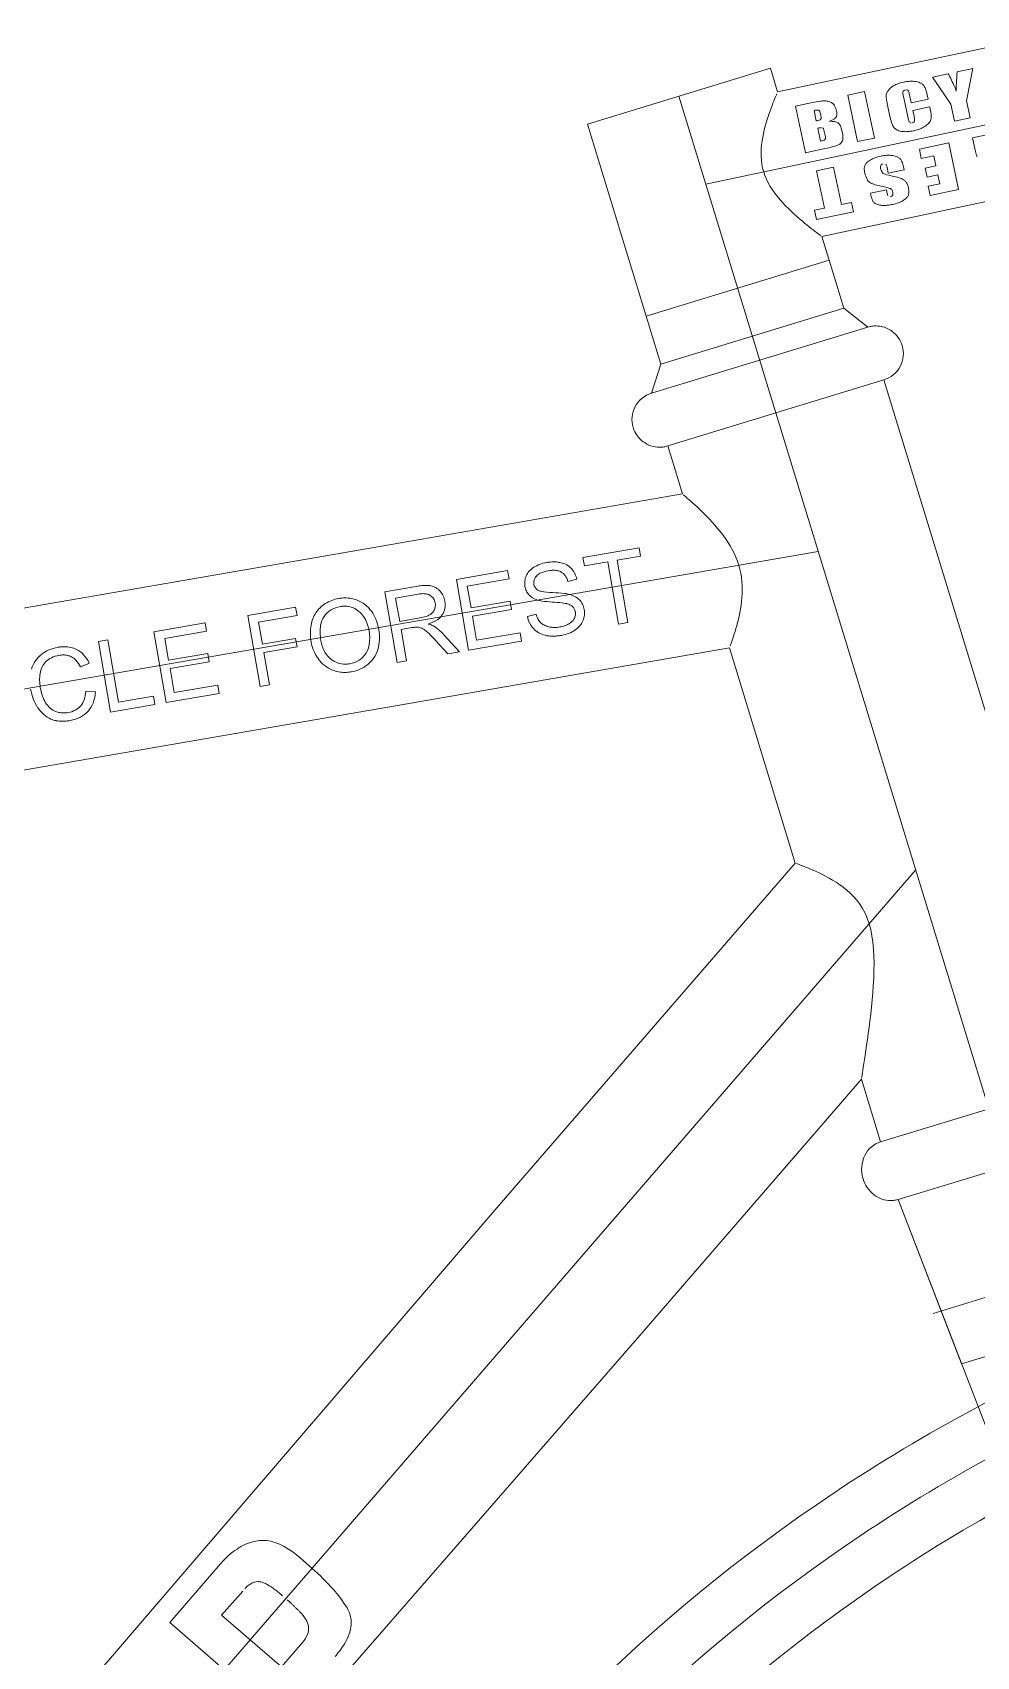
# Model space of a CAD drawing. Extents: x 3 to 469, y 9 to 280.
# Drawn here: x 276.6 to 329.5, y 173.6 to 264.8 of the extents above; entities that cross this region are included whole.
import ezdxf

# ---------------------------------------------------------------- set-up
doc = ezdxf.new("R2010")
doc.units = 0
doc.layers.add('Layer_1', color=7, linetype='Continuous', lineweight=0, true_color=0xffffff)

msp = doc.modelspace()

# ---------------------------------------------------------------- linework, layer by layer
at = {"layer": 'Layer_1', "color": 7, "true_color": 0xffffff}
for p, q in [((324.221, 262.73), (334.099, 264.83)), ((307.702, 259.681), (317.975, 262.822)), ((317.975, 262.822), (318.383, 261.489)), ((328.462, 262.618), (329.337, 262.804)), ((329.337, 262.804), (328.997, 260.989)), ((341.931, 262.17), (314.35, 256.308)), ((318.383, 261.489), (324.221, 262.73)), ((327.086, 262.326), (327.967, 262.513)), ((328.117, 260.802), (327.086, 262.326)), ((312.839, 261.252), (318.28, 243.455)), ((318.123, 260.855), (318.17, 260.973)), ((318.17, 260.973), (318.212, 261.079)), ((318.212, 261.079), (318.251, 261.174)), ((318.251, 261.174), (318.285, 261.257)), ((318.285, 261.257), (318.315, 261.327)), ((318.315, 261.327), (318.339, 261.385)), ((322.317, 261.312), (323.264, 261.513)), ((322.873, 258.696), (322.317, 261.312)), ((323.264, 261.513), (323.82, 258.897)), ((325.447, 261.239), (325.705, 260.023)), ((325.883, 260.876), (325.786, 261.333)), ((326.837, 261.079), (325.883, 260.876)), ((326.784, 261.329), (326.837, 261.079)), ((328.997, 260.989), (329.199, 260.041)), ((317.796, 259.934), (317.853, 260.11)), ((317.853, 260.11), (317.91, 260.278)), ((317.91, 260.278), (317.967, 260.437)), ((317.967, 260.437), (318.021, 260.586)), ((318.021, 260.586), (318.074, 260.726)), ((318.074, 260.726), (318.123, 260.855)), ((319.386, 260.689), (320.333, 260.89)), ((319.942, 258.073), (319.386, 260.689)), ((320.428, 260.442), (320.552, 259.86)), ((324.702, 260.058), (324.54, 260.82)), ((325.974, 260.45), (326.927, 260.652)), ((326.044, 260.122), (325.974, 260.45)), ((326.927, 260.652), (326.949, 260.549)), ((328.318, 259.853), (328.117, 260.802)), ((329.199, 260.041), (328.318, 259.853)), ((310.999, 248.895), (307.702, 259.681)), ((317.545, 258.95), (317.587, 259.158)), ((317.587, 259.158), (317.635, 259.361)), ((317.635, 259.361), (317.686, 259.559)), ((317.686, 259.559), (317.74, 259.75)), ((317.74, 259.75), (317.796, 259.934)), ((320.638, 259.455), (320.794, 258.723)), ((321.056, 259.035), (321.004, 259.276)), ((321.973, 259.401), (322.024, 259.16)), ((317.453, 258.087), (317.462, 258.306)), ((317.462, 258.306), (317.481, 258.523)), ((317.481, 258.523), (317.509, 258.738)), ((317.509, 258.738), (317.545, 258.95)), ((321.04, 258.307), (319.942, 258.073)), ((323.82, 258.897), (322.873, 258.696)), ((326.34, 258.28), (327.987, 258.63)), ((326.451, 257.754), (326.34, 258.28)), ((327.987, 258.63), (328.543, 256.014)), ((329.325, 258.914), (330.212, 259.103)), ((329.472, 258.225), (329.325, 258.914)), ((317.456, 257.867), (317.453, 258.087)), ((317.471, 257.648), (317.456, 257.867)), ((317.5, 257.43), (317.471, 257.648)), ((317.543, 257.213), (317.5, 257.43)), ((327.151, 257.903), (326.451, 257.754)), ((326.676, 257.203), (327.273, 257.33)), ((327.273, 257.33), (327.151, 257.903)), ((317.601, 256.999), (317.543, 257.213)), ((317.673, 256.788), (317.601, 256.999)), ((317.76, 256.581), (317.673, 256.788)), ((317.86, 256.378), (317.76, 256.581)), ((320.575, 257.055), (321.528, 257.257)), ((321.02, 254.96), (320.575, 257.055)), ((321.528, 257.257), (321.973, 255.163)), ((324.596, 256.927), (324.528, 257.246)), ((325.483, 257.116), (324.596, 256.927)), ((325.446, 257.288), (325.483, 257.116)), ((335.858, 256.556), (325.98, 254.456)), ((326.782, 256.703), (326.676, 257.203)), ((327.379, 256.83), (326.782, 256.703)), ((327.485, 256.334), (327.379, 256.83)), ((317.972, 256.179), (317.86, 256.378)), ((318.095, 255.985), (317.972, 256.179)), ((318.229, 255.796), (318.095, 255.985)), ((318.37, 255.613), (318.229, 255.796)), ((318.519, 255.435), (318.37, 255.613)), ((323.601, 255.793), (324.488, 255.981)), ((323.623, 255.689), (323.601, 255.793)), ((324.488, 255.981), (324.529, 255.787)), ((326.845, 256.198), (327.485, 256.334)), ((326.956, 255.677), (326.845, 256.198)), ((328.543, 256.014), (326.956, 255.677)), ((318.672, 255.264), (318.519, 255.435)), ((318.828, 255.098), (318.672, 255.264)), ((318.987, 254.938), (318.828, 255.098)), ((319.145, 254.786), (318.987, 254.938)), ((319.303, 254.639), (319.145, 254.786)), ((319.457, 254.5), (319.303, 254.639)), ((320.453, 254.84), (321.02, 254.96)), ((320.564, 254.318), (320.453, 254.84)), ((322.645, 254.761), (320.564, 254.318)), ((321.973, 255.163), (322.534, 255.282)), ((322.534, 255.282), (322.645, 254.761)), ((319.609, 254.368), (319.457, 254.5)), ((319.755, 254.244), (319.609, 254.368)), ((319.896, 254.126), (319.755, 254.244)), ((320.029, 254.017), (319.896, 254.126)), ((320.156, 253.916), (320.029, 254.017)), ((320.273, 253.822), (320.156, 253.916)), ((320.382, 253.737), (320.273, 253.822)), ((320.48, 253.661), (320.382, 253.737)), ((320.569, 253.593), (320.48, 253.661)), ((325.98, 254.456), (320.866, 253.369)), ((320.646, 253.534), (320.569, 253.593)), ((320.712, 253.484), (320.646, 253.534)), ((320.767, 253.442), (320.712, 253.484)), ((320.81, 253.41), (320.767, 253.442)), ((320.866, 253.369), (321.273, 252.036)), ((321.273, 252.036), (310.999, 248.895)), ((321.273, 252.036), (322.097, 249.34)), ((322.097, 249.34), (311.824, 246.199)), ((322.097, 249.34), (323.44, 248.276)), ((311.824, 246.199), (310.999, 248.895)), ((311.306, 244.566), (323.44, 248.276)), ((311.306, 244.566), (311.824, 246.199)), ((312.213, 241.599), (324.347, 245.309)), ((324.347, 245.309), (336.3, 206.21)), ((318.28, 243.455), (330.233, 204.356)), ((313.037, 238.903), (312.213, 241.599)), ((295.394, 235.842), (313.037, 238.903)), ((313.092, 238.857), (313.134, 238.821)), ((313.134, 238.821), (313.188, 238.775)), ((313.188, 238.775), (313.254, 238.718)), ((313.254, 238.718), (313.33, 238.652)), ((313.33, 238.652), (313.417, 238.576)), ((313.417, 238.576), (313.514, 238.49)), ((313.514, 238.49), (313.62, 238.395)), ((313.62, 238.395), (313.736, 238.29)), ((313.736, 238.29), (313.859, 238.177)), ((313.859, 238.177), (313.989, 238.054)), ((313.989, 238.054), (314.125, 237.923)), ((314.125, 237.923), (314.267, 237.784)), ((314.267, 237.784), (314.413, 237.637)), ((314.413, 237.637), (314.562, 237.481)), ((314.562, 237.481), (314.713, 237.318)), ((314.713, 237.318), (314.864, 237.148)), ((314.864, 237.148), (315.015, 236.971)), ((315.015, 236.971), (315.164, 236.788)), ((315.164, 236.788), (315.31, 236.598)), ((315.31, 236.598), (315.45, 236.402)), ((315.45, 236.402), (315.585, 236.201)), ((174.287, 210.281), (320.658, 235.675)), ((189.484, 217.467), (295.394, 235.842)), ((307.453, 235.333), (310.604, 235.88)), ((310.686, 235.411), (309.37, 235.183)), ((310.604, 235.88), (310.686, 235.411)), ((315.585, 236.201), (315.712, 235.995)), ((315.712, 235.995), (315.831, 235.784)), ((315.831, 235.784), (315.94, 235.569)), ((315.94, 235.569), (316.038, 235.349)), ((300.349, 234.101), (303.227, 234.6)), ((303.227, 234.6), (303.308, 234.131)), ((307.534, 234.864), (307.453, 235.333)), ((308.845, 235.092), (307.534, 234.864)), ((309.454, 231.584), (308.845, 235.092)), ((309.37, 235.183), (309.979, 231.676)), ((316.038, 235.349), (316.125, 235.127)), ((316.125, 235.127), (316.201, 234.902)), ((316.201, 234.902), (316.264, 234.675)), ((316.264, 234.675), (316.315, 234.446)), ((296.336, 233.405), (298.099, 233.71)), ((301.039, 230.125), (300.349, 234.101)), ((303.308, 234.131), (300.96, 233.724)), ((300.96, 233.724), (301.171, 232.508)), ((307.106, 234.119), (306.609, 233.993)), ((316.315, 234.446), (316.353, 234.217)), ((316.353, 234.217), (316.38, 233.987)), ((316.38, 233.987), (316.396, 233.758)), ((316.396, 233.758), (316.401, 233.531)), ((297.026, 229.428), (296.336, 233.405)), ((298.197, 233.276), (296.938, 233.057)), ((296.938, 233.057), (297.166, 231.742)), ((301.171, 232.508), (303.367, 232.889)), ((303.367, 232.889), (303.449, 232.421)), ((316.364, 232.864), (316.336, 232.65)), ((316.384, 233.083), (316.364, 232.864)), ((316.397, 233.305), (316.384, 233.083)), ((316.401, 233.531), (316.397, 233.305)), ((288.638, 232.069), (291.32, 232.534)), ((289.328, 228.093), (288.638, 232.069)), ((291.402, 232.066), (289.244, 231.691)), ((291.32, 232.534), (291.402, 232.066)), ((297.166, 231.742), (298.299, 231.939)), ((303.449, 232.421), (301.252, 232.04)), ((301.252, 232.04), (301.487, 230.685)), ((304.337, 232.011), (304.824, 232.141)), ((316.181, 231.854), (316.135, 231.673)), ((316.225, 232.043), (316.181, 231.854)), ((316.266, 232.239), (316.225, 232.043)), ((316.303, 232.442), (316.266, 232.239)), ((316.336, 232.65), (316.303, 232.442)), ((283.371, 231.155), (286.249, 231.655)), ((284.06, 227.179), (283.371, 231.155)), ((286.33, 231.186), (283.982, 230.778)), ((286.249, 231.655), (286.33, 231.186)), ((289.244, 231.691), (289.458, 230.459)), ((297.857, 231.392), (297.245, 231.286)), ((297.245, 231.286), (297.552, 229.519)), ((299.652, 230.997), (300.529, 230.036)), ((301.487, 230.685), (303.927, 231.108)), ((303.927, 231.108), (304.008, 230.64)), ((309.979, 231.676), (309.454, 231.584)), ((315.909, 230.911), (315.868, 230.79)), ((315.951, 231.043), (315.909, 230.911)), ((315.996, 231.185), (315.951, 231.043)), ((316.042, 231.338), (315.996, 231.185)), ((316.089, 231.501), (316.042, 231.338)), ((316.135, 231.673), (316.089, 231.501)), ((280.25, 230.614), (280.775, 230.705)), ((280.94, 226.638), (280.25, 230.614)), ((280.775, 230.705), (281.384, 227.197)), ((283.982, 230.778), (284.192, 229.563)), ((284.192, 229.563), (286.389, 229.944)), ((286.389, 229.944), (286.47, 229.475)), ((289.458, 230.459), (291.325, 230.782)), ((291.406, 230.314), (289.54, 229.99)), ((289.54, 229.99), (289.853, 228.184)), ((291.325, 230.782), (291.406, 230.314)), ((315.679, 230.261), (296.926, 227.007)), ((299.87, 229.922), (299.196, 230.659)), ((300.529, 230.036), (299.87, 229.922)), ((304.008, 230.64), (301.039, 230.125)), ((319.376, 218.169), (315.679, 230.261)), ((315.74, 230.427), (315.719, 230.368)), ((315.767, 230.499), (315.74, 230.427)), ((315.797, 230.584), (315.767, 230.499)), ((315.831, 230.681), (315.797, 230.584)), ((315.868, 230.79), (315.831, 230.681)), ((279.743, 229.403), (279.247, 229.192)), ((286.47, 229.475), (284.274, 229.094)), ((284.274, 229.094), (284.509, 227.74)), ((297.552, 229.519), (297.026, 229.428)), ((284.509, 227.74), (286.948, 228.163)), ((286.948, 228.163), (287.03, 227.694)), ((289.853, 228.184), (289.328, 228.093)), ((279.546, 227.831), (280.094, 227.792)), ((281.384, 227.197), (283.342, 227.537)), ((283.342, 227.537), (283.423, 227.068)), ((287.03, 227.694), (284.06, 227.179)), ((296.926, 227.007), (191.017, 208.633)), ((283.423, 227.068), (280.94, 226.638)), ((302.513, 198.656), (319.376, 218.169)), ((319.442, 218.145), (319.493, 218.126)), ((319.493, 218.126), (319.558, 218.101)), ((319.558, 218.101), (319.637, 218.07)), ((319.637, 218.07), (319.73, 218.034)), ((210.505, 83.974), (326.132, 217.772)), ((319.73, 218.034), (319.836, 217.992)), ((319.836, 217.992), (319.955, 217.944)), ((319.955, 217.944), (320.085, 217.89)), ((320.085, 217.89), (320.227, 217.83)), ((320.227, 217.83), (320.38, 217.763)), ((320.38, 217.763), (320.543, 217.689)), ((320.543, 217.689), (320.715, 217.609)), ((320.715, 217.609), (320.895, 217.521)), ((320.895, 217.521), (321.081, 217.425)), ((321.081, 217.425), (321.274, 217.321)), ((321.274, 217.321), (321.471, 217.208)), ((321.471, 217.208), (321.671, 217.084)), ((321.671, 217.084), (321.872, 216.95)), ((321.872, 216.95), (322.072, 216.805)), ((322.072, 216.805), (322.271, 216.646)), ((322.271, 216.646), (322.465, 216.473)), ((322.465, 216.473), (322.652, 216.285)), ((322.652, 216.285), (322.831, 216.079)), ((322.831, 216.079), (322.999, 215.856)), ((322.999, 215.856), (323.154, 215.612)), ((323.154, 215.612), (323.294, 215.348)), ((323.294, 215.348), (323.418, 215.062)), ((323.418, 215.062), (323.524, 214.755)), ((323.524, 214.755), (323.612, 214.427)), ((323.612, 214.427), (323.682, 214.079)), ((323.682, 214.079), (323.735, 213.713)), ((323.735, 213.713), (323.771, 213.332)), ((323.771, 213.332), (323.792, 212.938)), ((323.792, 212.938), (323.799, 212.534)), ((323.78, 211.71), (323.757, 211.295)), ((323.794, 212.124), (323.78, 211.71)), ((323.799, 212.534), (323.794, 212.124)), ((323.727, 210.882), (323.691, 210.474)), ((323.757, 211.295), (323.727, 210.882)), ((323.651, 210.074), (323.608, 209.683)), ((323.691, 210.474), (323.651, 210.074)), ((323.564, 209.304), (323.518, 208.939)), ((323.608, 209.683), (323.564, 209.304)), ((323.426, 208.258), (323.382, 207.944)), ((323.472, 208.59), (323.426, 208.258)), ((323.518, 208.939), (323.472, 208.59)), ((323.26, 207.13), (323.225, 206.905)), ((323.298, 207.379), (323.26, 207.13)), ((323.339, 207.651), (323.298, 207.379)), ((323.382, 207.944), (323.339, 207.651)), ((323.122, 206.254), (323.106, 206.158)), ((323.142, 206.378), (323.122, 206.254)), ((323.166, 206.528), (323.142, 206.378)), ((323.194, 206.704), (323.166, 206.528)), ((323.225, 206.905), (323.194, 206.704)), ((336.3, 206.21), (324.166, 202.5)), ((323.086, 206.033), (310.642, 191.632)), ((324.166, 202.5), (323.086, 206.033)), ((323.106, 206.158), (323.095, 206.089)), ((325.156, 199.265), (337.29, 202.975)), ((328.715, 190.034), (325.156, 199.265)), ((332.275, 180.802), (325.156, 199.265)), ((215.913, 97.756), (302.513, 198.656)), ((339.245, 196.579), (327.111, 192.869)), ((340.175, 193.537), (328.715, 190.034)), ((310.642, 191.632), (223.359, 91.322)), ((291.533, 179.177), (292.254, 178.536)), ((284.254, 175.498), (287.086, 178.775)), ((288.355, 177.265), (287.169, 175.914)), ((290.592, 176.991), (290.391, 177.165)), ((291.089, 176.561), (290.842, 176.775)), ((290.514, 170.088), (284.254, 175.498)), ((287.169, 175.914), (290.529, 173.01)), ((290.529, 173.01), (291.705, 174.37))]:
    msp.add_line(p, q, dxfattribs=at)
for centre, radius, start, end in [((325.651, 260.541), 1.497, 109.86311, 119.56045), ((325.915, 259.81), 2.275, 101.99807, 109.86311), ((326.024, 259.296), 2.8, 96.65044, 101.99965), ((325.909, 260.277), 1.812, 90, 96.65044), ((325.909, 260.568), 1.521, 84.87784, 90), ((325.941, 260.918), 1.17, 79.03688, 84.87784), ((325.964, 261.039), 1.047, 62.98073, 79.03107), ((326.244, 261.588), 0.43, 37.82499, 62.98073), ((311.537, 254.122), 18.448, 24.54865, 27.05264), ((334.917, 261.688), 6.503, 177.5478, 181.37476), ((343.133, 261.336), 14.727, 175.00498, 177.5478), ((321.661, 254.643), 6.387, 97.87032, 101.99969), ((321.028, 259.226), 1.76, 90, 97.87032), ((321.027, 260.164), 0.823, 73.5663, 89.96), ((321.081, 260.348), 0.631, 54.8201, 73.5663), ((324.879, 261.259), 0.402, 161.03321, 181.10779), ((325.615, 261.271), 1.139, 181.03004, 188.34388), ((328.98, 261.765), 4.54, 188.34388, 192.005), ((325.176, 261.157), 0.716, 146.01998, 161.03321), ((325.177, 261.156), 0.718, 130.94253, 146.0734), ((325.536, 260.742), 1.266, 119.56303, 130.94253), ((325.609, 261.455), 0.193, 165.32295, 185.35013), ((327.124, 261.596), 1.715, 185.35013, 192.04465), ((325.504, 261.482), 0.0841, 123.81132, 165.43507), ((325.622, 261.306), 0.297, 102.00861, 123.81132), ((325.622, 261.451), 0.152, 70.59429, 90), ((325.605, 261.482), 0.135, 18.93745, 43.32321), ((324.173, 260.99), 1.649, 11.99787, 18.93745), ((326.064, 261.449), 0.658, 20.87769, 37.81729), ((324.45, 260.833), 2.386, 12.00692, 20.87769), ((326.389, 260.906), 2.121, 17.15898, 24.54865), ((320.943, 258.021), 2.476, 98.65895, 102.00701), ((320.627, 260.102), 0.371, 90, 98.65895), ((320.629, 260.346), 0.126, 64.50236, 87.84753), ((320.617, 260.322), 0.153, 43.34323, 64.50236), ((320.615, 260.32), 0.155, 22.05096, 43.32426), ((320.119, 260.12), 0.69, 12.006, 22.05096), ((319.145, 259.912), 1.686, 4.10662, 12.02515), ((321.195, 260.51), 0.433, 28.03392, 54.82395), ((321.377, 260.267), 0.348, 301.10134, 323.42805), ((320.523, 260.152), 1.194, 12.00268, 28.03392), ((321.461, 260.204), 0.243, 323.42805, 354.16877), ((320.995, 260.252), 0.712, 354.16877, 11.99514), ((327.249, 260.599), 2.604, 192.00113, 200.61554), ((324.287, 259.748), 1.797, 5.10826, 12.04068), ((324.007, 259.923), 3.008, 4.21035, 12.00468), ((326.389, 260.099), 0.619, 346.98041, 4.21035), ((321.473, 256.589), 3.398, 104.56769, 105.71358), ((321.027, 257.428), 2.065, 97.0788, 100.85197), ((320.545, 260.371), 0.496, 281.998, 297.55578), ((320.845, 258.894), 0.587, 90, 97.0788), ((320.73, 260.015), 0.0947, 297.55578, 333.64795), ((320.711, 260.024), 0.116, 333.63652, 4.10662), ((320.877, 259.396), 0.0826, 25.27453, 64.8225), ((320.312, 259.129), 0.707, 11.9996, 25.27453), ((320.668, 261.441), 1.72, 291.10652, 301.10134), ((321.373, 258.545), 1.294, 78.03697, 90), ((321.563, 259.442), 0.377, 55.76795, 78.03697), ((321.574, 259.458), 0.357, 29.32862, 55.7715), ((321.169, 259.231), 0.822, 11.99633, 29.32862), ((320.778, 258.895), 1.274, 0, 11.99893), ((325.508, 259.944), 0.744, 200.61554, 216.76853), ((325.278, 259.773), 0.457, 216.77008, 242.16043), ((325.495, 260.183), 0.922, 242.16043, 259.9661), ((325.539, 260.432), 1.175, 259.95403, 265.30895), ((325.569, 260.787), 1.53, 265.30895, 270), ((325.569, 261.097), 1.84, 270, 276.70331), ((327.251, 260.352), 1.58, 191.99638, 198.94135), ((325.93, 259.898), 0.183, 198.94135, 219.41655), ((325.44, 262.189), 2.94, 276.70331, 282.00508), ((325.879, 259.905), 0.159, 248.88682, 270), ((325.896, 259.987), 0.238, 282.00238, 305.19826), ((325.978, 259.87), 0.095, 305.19826, 342.28235), ((325.611, 261.388), 2.121, 281.99713, 292.83065), ((325.909, 259.893), 0.167, 342.26532, 5.10826), ((325.95, 260.582), 1.247, 292.83065, 306.97812), ((326.001, 260.515), 1.162, 306.98023, 321.87339), ((326.59, 260.052), 0.413, 321.87339, 346.97837), ((320.484, 260.042), 1.355, 283.20321, 291.8906), ((320.937, 258.916), 0.142, 291.8906, 318.99558), ((319.089, 267.482), 9.38, 282.00105, 285.56866), ((320.971, 258.887), 0.0969, 319.0133, 356.80177), ((320.483, 258.914), 0.585, 356.80177, 11.95142), ((321.324, 259.462), 1.055, 285.56866, 296.22057), ((321.532, 259.04), 0.585, 296.22481, 314.73343), ((321.69, 258.88), 0.36, 314.73343, 338.39087), ((321.648, 258.895), 0.405, 338.62219, 0), ((334.576, 259.309), 5.218, 191.995, 195.5583), ((323.657, 257.205), 0.408, 157.42815, 179.58757), ((323.637, 257.213), 0.387, 134.1611, 157.44075), ((324.206, 256.627), 1.203, 121.02732, 134.1611), ((324.368, 256.359), 1.517, 110.40752, 121.0241), ((324.682, 255.515), 2.417, 102.00174, 110.40752), ((324.324, 257.282), 0.164, 151.95753, 175.9411), ((324.719, 255.342), 2.594, 96.5386, 102.0006), ((324.296, 257.297), 0.132, 122.80288, 151.98824), ((324.363, 257.193), 0.256, 101.98741, 122.80288), ((324.629, 256.12), 1.811, 90, 96.5386), ((324.385, 257.343), 0.108, 22.81374, 52.02443), ((323.773, 257.086), 0.772, 12.00603, 22.81374), ((324.629, 256.344), 1.587, 85.77008, 90), ((324.649, 256.604), 1.326, 81.14364, 85.77008), ((324.693, 256.891), 1.035, 65.32708, 81.14221), ((324.961, 257.473), 0.395, 39.59362, 65.32708), ((324.793, 257.335), 0.612, 22.52548, 39.5992), ((323.878, 256.955), 1.604, 11.99935, 22.52548), ((329.808, 257.982), 0.269, 195.5583, 211.30125), ((324.538, 257.199), 1.289, 179.58757, 191.99577), ((324.592, 257.21), 1.344, 192.00515, 208.21377), ((323.835, 256.804), 0.485, 208.21377, 235.37497), ((324.016, 257.093), 0.826, 236.42442, 253.28634), ((324.524, 257.268), 0.364, 175.9411, 191.98967), ((324.978, 257.364), 0.828, 191.99723, 207.64342), ((324.393, 257.058), 0.168, 207.64342, 242.7871), ((324.595, 257.456), 0.615, 243.01005, 254.03831), ((326.357, 263.616), 7.022, 254.03831, 257.29722), ((322.501, 246.969), 10.066, 74.43361, 76.72118), ((324.869, 255.47), 1.241, 67.91645, 74.43361), ((325.113, 256.072), 0.592, 54.43928, 67.90777), ((325.025, 255.949), 0.744, 42.43152, 54.43928), ((325.2, 256.109), 0.507, 24.96875, 42.41695), ((325.26, 256.037), 1.674, 192.00128, 202.77421), ((325.744, 262.847), 6.834, 253.28634, 259.12997), ((324.125, 254.441), 1.727, 70.90316, 78.99317), ((325.242, 255.938), 0.728, 191.99305, 202.75932), ((324.625, 255.884), 0.2, 46.97936, 70.90316), ((324.672, 255.826), 0.224, 282.00315, 302.90736), ((324.629, 255.88), 0.2, 25.97787, 48.67726), ((324.719, 255.754), 0.138, 302.90736, 329.58951), ((324.334, 255.736), 0.528, 12.06497, 25.97787), ((324.714, 255.757), 0.144, 329.61003, 355.53767), ((324.506, 255.773), 0.353, 355.53767, 12.0231), ((324.895, 256.261), 1.027, 299.81439, 313.87729), ((325.265, 255.877), 0.494, 313.87729, 334.21647), ((324.831, 255.937), 0.913, 11.99016, 24.96875), ((325.336, 255.843), 0.416, 334.21668, 358.19321), ((324.511, 255.869), 1.24, 358.19321, 12.00542), ((324.078, 255.541), 0.391, 202.77421, 225.15937), ((324.046, 255.509), 0.347, 225.15207, 250.15413), ((324.318, 256.262), 1.148, 250.15413, 263.81642), ((324.347, 256.527), 1.413, 263.83608, 267.03695), ((324.359, 256.762), 1.649, 267.03695, 270), ((324.359, 257.006), 1.893, 270, 276.62494), ((324.245, 257.988), 2.881, 276.62494, 281.99418), ((324.308, 257.688), 2.574, 282.00058, 289.63053), ((324.688, 256.623), 1.444, 289.63053, 299.82299), ((323.898, 246.777), 1.567, 98.54121, 107.00211), ((323.894, 246.806), 1.538, 90, 98.54121), ((323.894, 246.795), 1.549, 53.48007, 90), ((323.892, 246.792), 1.552, 17.00275, 53.48007), ((323.893, 246.793), 1.551, 286.99844, 17.00419), ((311.759, 243.083), 1.551, 107.00025, 196.99986), ((311.761, 243.083), 1.552, 196.99769, 233.47883), ((311.759, 243.081), 1.549, 233.47883, 270), ((311.759, 243.069), 1.538, 270, 278.54123), ((311.754, 243.1), 1.568, 278.54123, 286.9989), ((305.141, 233.93), 0.947, 138.35074, 156.82167), ((305.375, 233.722), 1.26, 122.35369, 138.35074), ((305.623, 233.331), 1.723, 110.46316, 122.35598), ((305.775, 232.922), 2.16, 99.84495, 110.46316), ((305.833, 232.719), 1.898, 99.84225, 114.00233), ((305.854, 232.466), 2.622, 95.17635, 99.84095), ((305.856, 232.583), 2.036, 95.3402, 99.84447), ((305.81, 232.957), 2.129, 90, 95.17635), ((305.802, 233.167), 1.449, 90, 95.3402), ((305.802, 233.498), 1.119, 77.02872, 90), ((305.81, 233.158), 1.929, 83.72413, 90), ((305.842, 233.448), 1.636, 76.90981, 83.72413), ((305.901, 233.926), 0.679, 60.3521, 77.02872), ((305.918, 233.777), 1.299, 60.91872, 76.91003), ((305.904, 233.933), 0.671, 35.44178, 60.35122), ((306.045, 234.006), 1.037, 43.00696, 60.91872), ((305.953, 233.92), 1.163, 26.9588, 43.01386), ((298.88, 229.206), 4.571, 95.72489, 99.84086), ((298.66, 231.403), 2.364, 90, 95.72489), ((298.66, 232.006), 1.76, 85.1352, 90), ((298.718, 232.693), 1.071, 78.89822, 85.1352), ((298.76, 232.906), 0.854, 59.38156, 78.89259), ((298.698, 232.801), 0.976, 41.14352, 59.38156), ((305.212, 233.885), 1.029, 173.14001, 189.83858), ((305.259, 233.879), 1.076, 156.81498, 173.14001), ((305.173, 233.878), 0.988, 189.84994, 205.52353), ((305.165, 233.917), 0.476, 162.22196, 189.84425), ((305.189, 233.921), 0.501, 189.83842, 213.5425), ((305.327, 233.865), 0.646, 138.57518, 162.22196), ((305.158, 233.9), 0.463, 213.5425, 238.20866), ((305.32, 233.871), 0.637, 114.00233, 138.56732), ((305.581, 233.703), 1.068, 15.75184, 35.44178), ((305.804, 233.844), 1.331, 11.95751, 26.9588), ((293.915, 231.265), 1.744, 122.09461, 146.43425), ((294.094, 230.98), 2.081, 99.84114, 122.09461), ((294.123, 230.813), 2.25, 95.05994, 99.84709), ((294.102, 231.048), 2.014, 90, 95.05994), ((294.102, 231.168), 1.894, 79.49582, 90), ((294.112, 231.223), 1.838, 68.83397, 79.49582), ((294.142, 231.3), 1.756, 52.28521, 68.83868), ((294.094, 231.237), 1.835, 36.09327, 52.28521), ((298.535, 231.324), 1.981, 95.3866, 99.83937), ((298.476, 231.948), 1.354, 90, 95.3866), ((298.476, 232.298), 1.004, 76.40401, 90), ((298.582, 232.735), 0.554, 58.06725, 76.40401), ((298.552, 232.688), 0.61, 33.55767, 58.05734), ((298.518, 232.665), 0.651, 9.84255, 33.55767), ((298.52, 232.666), 0.649, 353.20188, 9.84074), ((298.584, 232.701), 1.128, 25.18562, 41.14383), ((298.501, 232.662), 1.22, 9.84232, 25.18562), ((298.608, 232.681), 1.11, 348.82718, 9.8395), ((305.094, 233.84), 0.901, 205.52353, 221.94526), ((305.074, 233.822), 0.874, 221.95374, 238.90727), ((305.314, 234.221), 1.339, 238.90727, 252.58482), ((305.345, 234.233), 1.361, 251.47342, 261.94458), ((305.188, 233.936), 0.51, 237.41414, 260.28776), ((306.014, 238.763), 5.407, 260.28776, 267.27105), ((306.16, 239.989), 7.173, 261.94458, 266.50043), ((304.745, 216.843), 16.015, 84.45357, 86.50042), ((305.219, 222.066), 11.309, 83.89728, 87.2736), ((306.147, 231.285), 1.506, 77.77496, 84.45357), ((306.231, 231.534), 1.787, 75.39702, 83.89728), ((306.225, 231.549), 1.231, 66.47631, 78.74078), ((306.268, 231.716), 1.601, 61.44998, 75.02322), ((306.503, 232.187), 0.535, 47.8365, 66.47631), ((306.581, 232.292), 0.946, 43.76633, 61.44998), ((306.584, 232.294), 0.943, 26.07878, 43.76223), ((306.426, 232.217), 1.118, 9.85007, 26.07878), ((293.915, 231.265), 1.744, 146.43492, 170.92726), ((293.769, 231.397), 1.052, 143.42199, 172.37357), ((294.062, 231.179), 1.417, 121.66592, 143.42259), ((294.058, 231.186), 1.408, 99.84287, 121.66592), ((294.08, 231.06), 1.536, 95.04498, 99.83938), ((294.067, 231.209), 1.388, 90, 95.04498), ((294.067, 231.288), 1.309, 78.82445, 90), ((294.068, 231.293), 1.303, 67.62534, 78.82445), ((294.099, 231.368), 1.222, 50.31578, 67.62578), ((293.999, 231.248), 1.378, 34.02657, 50.31578), ((293.72, 231.06), 1.714, 20.75497, 34.02687), ((293.84, 231.052), 2.149, 22.13425, 36.08855), ((293.269, 230.82), 2.765, 9.83949, 22.13425), ((297.824, 234.676), 2.778, 279.84218, 287.31987), ((298.359, 232.96), 0.981, 287.31987, 299.92213), ((298.148, 233.556), 2.057, 287.60897, 303.39461), ((298.508, 232.701), 0.682, 299.92586, 317.60823), ((298.594, 232.623), 0.566, 317.60823, 337.0358), ((298.483, 232.67), 0.686, 337.02414, 353.20188), ((298.752, 232.639), 0.959, 303.39461, 326.6019), ((298.722, 232.658), 0.994, 326.60526, 348.82718), ((305.736, 232.286), 1.426, 191.09965, 206.79843), ((306.203, 232.55), 1.439, 196.5479, 208.35231), ((305.69, 232.273), 0.855, 208.35231, 223.68342), ((306.175, 232.44), 0.968, 300.98466, 315.41376), ((306.524, 232.21), 0.504, 28.27661, 47.84231), ((306.448, 232.171), 0.585, 315.41376, 334.0074), ((306.468, 232.18), 0.567, 9.83806, 28.27661), ((306.421, 232.184), 0.615, 333.99643, 351.62354), ((306.46, 232.178), 0.576, 351.62354, 9.8461), ((306.431, 232.211), 1.107, 319.81282, 336.97181), ((306.352, 232.244), 1.192, 336.97378, 352.91254), ((306.485, 232.228), 1.058, 352.91254, 9.83887), ((295.063, 231.082), 2.906, 170.92726, 189.83994), ((295.551, 231.158), 2.85, 172.37357, 189.84438), ((292.956, 230.77), 2.532, 9.84307, 20.75497), ((293.099, 230.795), 2.386, 351.91246, 9.84339), ((293.315, 230.828), 2.718, 357.16836, 9.8461), ((298.446, 227.997), 3.447, 96.62242, 99.8414), ((298.143, 230.611), 0.815, 90, 96.62242), ((298.097, 230.689), 0.738, 76.02089, 85.80417), ((298.047, 230.491), 0.943, 67.36711, 76.02089), ((298.16, 230.761), 0.65, 54.84463, 67.36711), ((297.437, 229.734), 1.906, 47.54224, 54.84463), ((295.634, 227.765), 4.576, 44.46317, 47.52835), ((298.221, 229.653), 2.019, 67.62567, 74.23926), ((288.825, 221.082), 14.116, 42.71814, 44.46317), ((298.678, 230.763), 0.818, 57.22879, 67.62567), ((297.953, 229.605), 2.185, 49.46255, 57.67567), ((297.208, 228.734), 3.33, 42.81241, 49.46255), ((305.634, 232.234), 1.311, 206.79843, 223.1716), ((305.597, 232.2), 1.261, 223.16855, 240.16488), ((305.66, 232.31), 1.388, 240.16488, 256.35798), ((305.585, 232.173), 0.71, 223.68316, 241.99077), ((305.811, 232.598), 1.192, 241.99077, 256.09519), ((305.707, 232.504), 1.588, 256.35642, 263.6697), ((305.84, 232.715), 1.312, 256.08943, 263.25973), ((305.766, 233.032), 2.119, 263.6697, 270), ((305.86, 232.887), 1.485, 263.25973, 270), ((305.766, 233.395), 2.482, 270, 275.31248), ((305.86, 233.013), 1.611, 270, 275.12573), ((305.679, 234.325), 3.416, 275.31248, 279.84038), ((305.834, 233.307), 1.906, 275.12573, 279.83734), ((305.851, 233.208), 1.806, 279.8425, 289.38268), ((305.902, 233.043), 2.114, 279.84373, 291.36967), ((306.045, 232.656), 1.221, 289.38268, 300.99378), ((306.076, 232.598), 1.637, 291.36967, 304.47675), ((306.218, 232.39), 1.385, 304.48383, 319.81282), ((278.253, 228.374), 1.93, 113.87885, 128.63099), ((278.335, 228.19), 2.131, 99.843, 113.87885), ((278.36, 228.044), 2.279, 95.14032, 99.83784), ((278.326, 228.418), 1.904, 90, 95.14032), ((278.326, 228.652), 1.669, 77.04105, 90), ((278.38, 228.888), 1.428, 63.023, 77.04105), ((278.372, 228.872), 1.446, 43.36372, 63.02213), ((294.467, 230.979), 2.302, 189.84513, 202.78253), ((294.486, 230.987), 2.322, 202.78253, 215.66151), ((294.822, 231.031), 2.11, 189.84016, 208.70478), ((294.11, 230.641), 1.298, 208.70478, 232.82616), ((294.194, 230.64), 1.28, 303.00964, 327.31656), ((294.196, 230.639), 1.278, 327.31902, 351.91246), ((294.208, 230.703), 1.811, 326.15798, 342.85968), ((293.897, 230.799), 2.136, 342.85973, 357.16836), ((278.169, 228.541), 1.752, 146.01554, 162.74175), ((278.062, 228.614), 1.623, 128.63049, 146.01554), ((278.205, 228.634), 1.239, 153.6539, 171.40722), ((278.131, 228.671), 1.156, 135.26772, 153.6539), ((278.084, 228.717), 1.09, 115.76588, 135.26486), ((278.319, 228.232), 1.629, 99.84168, 115.76588), ((278.305, 228.307), 1.552, 95.16037, 99.8344), ((278.28, 228.585), 1.274, 90, 95.16037), ((278.28, 228.757), 1.101, 77.11437, 90), ((278.324, 228.948), 0.906, 62.89869, 77.11437), ((278.328, 228.957), 0.896, 42.28736, 62.89548), ((277.696, 228.381), 1.751, 27.58654, 42.28736), ((278.066, 228.582), 1.867, 26.08402, 43.36372), ((294.076, 230.693), 1.818, 215.6632, 231.93978), ((294.059, 230.671), 1.791, 231.93978, 248.34315), ((294.143, 230.684), 1.352, 232.8264, 251.05002), ((294.11, 230.589), 1.251, 251.05002, 270), ((294.11, 230.742), 1.404, 270, 275.07541), ((294.093, 230.931), 1.594, 275.07541, 279.83798), ((294.125, 230.747), 1.407, 279.84201, 303.00964), ((294.098, 230.926), 2.047, 279.84419, 294.21179), ((294.111, 230.899), 2.017, 294.21179, 308.68448), ((294.336, 230.617), 1.656, 308.68691, 326.15798), ((279.401, 228.453), 2.448, 171.40722, 180.61874), ((279.394, 228.453), 2.441, 180.61874, 189.84347), ((294.071, 230.7), 1.821, 248.34543, 259.27128), ((294.083, 230.766), 1.888, 259.27128, 270), ((294.083, 230.895), 2.018, 270, 275.06402), ((294.061, 231.139), 2.263, 275.06402, 279.84535), ((279.323, 228.436), 2.919, 189.84015, 201.01689), ((279.051, 228.332), 2.628, 201.01689, 212.79941), ((280.038, 228.565), 3.095, 189.84196, 199.28127), ((278.99, 228.198), 1.985, 199.28127, 211.07702), ((278.463, 227.683), 1.047, 319.56881, 340.95588), ((277.822, 227.904), 1.726, 340.95588, 357.57825), ((277.845, 227.964), 2.256, 338.89609, 355.62587), ((278.454, 227.947), 1.918, 212.79927, 228.70142), ((278.183, 227.639), 1.507, 228.70142, 246.65472), ((278.387, 227.835), 1.28, 211.07836, 228.92816), ((278.212, 227.635), 1.015, 228.92816, 248.99765), ((278.344, 227.977), 1.382, 248.99575, 259.29078), ((278.324, 227.874), 1.277, 259.29078, 270), ((278.324, 227.901), 1.304, 270, 274.99314), ((278.318, 227.978), 1.381, 274.99314, 279.84565), ((278.329, 227.911), 1.314, 279.84109, 298.6721), ((278.341, 228.101), 1.956, 279.84206, 297.74482), ((278.447, 227.697), 1.069, 298.6721, 319.56634), ((278.556, 227.692), 1.495, 297.74482, 318.25455), ((278.562, 227.687), 1.488, 318.25443, 338.89609), ((278.134, 227.524), 1.382, 246.65764, 259.26894), ((278.231, 228.039), 1.907, 259.26894, 270), ((278.231, 228.409), 2.277, 270, 275.24757), ((278.168, 229.099), 2.97, 275.24757, 279.84192), ((324.902, 200.957), 1.802, 154.48994, 197.00116), ((324.594, 201.104), 1.461, 107.00211, 154.48994), ((324.925, 200.964), 1.826, 196.99723, 231.77777), ((324.736, 200.724), 1.522, 231.77777, 270), ((324.736, 200.633), 1.43, 270, 278.51211), ((324.735, 200.641), 1.438, 278.51211, 287.00073), ((374.168, 104.059), 94.687, 112.52127, 123.78695), ((374.171, 104.049), 91.878, 112.52126, 123.78695), ((374.174, 104.038), 89.068, 112.52466, 123.78864), ((374.662, 103.321), 95.576, 123.78695, 146.21133), ((289.834, 176.935), 3.239, 111.63894, 123.76669), ((289.528, 177.705), 2.41, 97.57142, 111.63894), ((289.473, 178.12), 1.992, 93.77679, 97.57774), ((289.475, 178.094), 2.018, 90, 93.77679), ((289.475, 177.931), 2.181, 65.55662, 90), ((288.387, 175.537), 4.811, 49.16616, 65.55662), ((374.651, 103.332), 92.74, 123.78695, 146.21133), ((291.616, 174.793), 6.032, 131.98973, 138.68288), ((290.256, 176.304), 3.999, 123.76669, 131.98973), ((284.2, 169.216), 12.318, 41.47669, 49.16739), ((374.639, 103.344), 89.904, 123.78864, 146.21303), ((289.755, 176.18), 1.772, 128.16115, 136.10049), ((289.714, 176.232), 1.705, 120.06881, 128.16115), ((289.19, 177.138), 0.659, 104.91735, 120.07396), ((289.195, 177.117), 0.68, 90, 104.91735), ((289.195, 177.043), 0.755, 85.07427, 90), ((289.186, 176.937), 0.86, 80.46176, 85.07427), ((289.185, 176.874), 0.923, 69.2515, 81.03287), ((288.949, 176.25), 1.59, 60.28374, 69.2515), ((288.097, 174.759), 3.307, 55.93078, 60.27839), ((287.757, 174.256), 3.914, 51.9345, 55.93078), ((288.564, 175.069), 2.78, 51.87711, 54.70295), ((288.412, 174.875), 3.027, 49.16881, 51.87711), ((287.545, 172.173), 7.854, 31.84089, 41.47669), ((296.656, 182.038), 7.809, 224.53183, 225.73151), ((296.928, 182.317), 8.199, 225.73151, 226.90234), ((285.745, 170.364), 8.17, 45.7351, 46.90983), ((286.012, 170.638), 7.787, 44.53183, 45.7351), ((290.291, 174.738), 1.863, 30.06873, 46.94665), ((292.939, 175.523), 1.503, 4.71845, 31.84149), ((290.909, 175.096), 1.15, 8.53477, 30.06873), ((291.238, 175.145), 0.817, 339.18447, 8.53499), ((292.556, 175.491), 1.888, 340.55862, 4.71845), ((290.561, 175.402), 1.54, 317.92418, 339.18447), ((289.164, 177.369), 5.782, 319.16697, 327.97455), ((291.66, 175.808), 2.838, 327.97455, 340.55862)]:
    msp.add_arc(centre, radius, start, end, dxfattribs=at)

doc.saveas('drawing.dxf')
